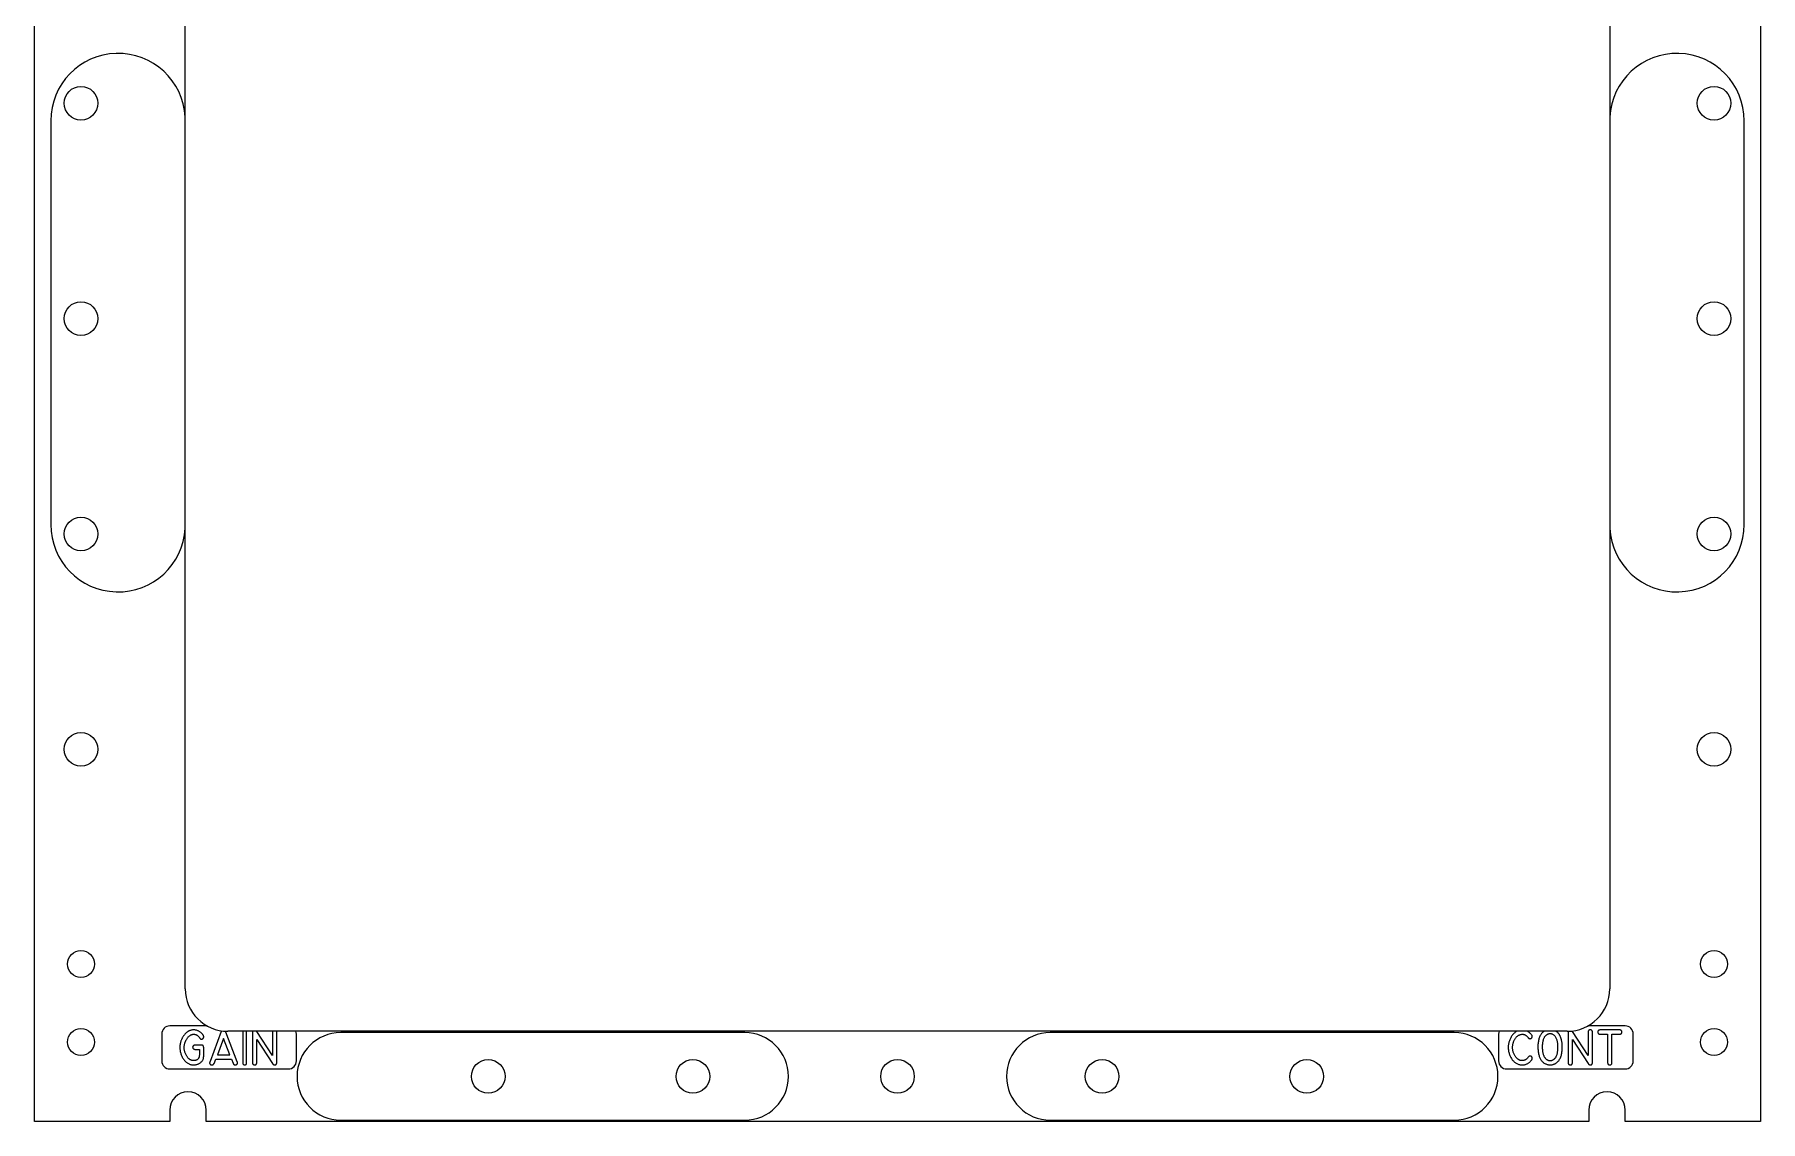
# Model space of a CAD drawing. Header units: inches. Extents: x -3.21 to 3.21, y -7.56 to -0.53.
# Drawn here: x -3.21 to 3.21, y -7.56 to -3.52 of the extents above; entities that cross this region are included whole.
import ezdxf

# ---------------------------------------------------------------- set-up
doc = ezdxf.new("R2010")
doc.units = ezdxf.units.IN
doc.header["$MEASUREMENT"] = 0

msp = doc.modelspace()

# ---------------------------------------------------------------- linework, layer by layer
at = {"color": 7, "linetype": 'Continuous', "lineweight": 25}
for p, q in [((-3.205, -7.5625), (-3.205, -1.8559)), ((3.205, -1.8559), (3.205, -7.5625)), ((-2.645, -7.07), (-2.645, -2.0575)), ((2.645, -2.0575), (2.645, -7.07)), ((-3.1446, -3.845), (-3.1446, -5.345)), ((3.1446, -5.345), (3.1446, -3.845)), ((-2.7325, -7.2375), (-2.7325, -7.3375)), ((-2.5643, -7.2075), (-2.7025, -7.2075)), ((-2.5113, -7.2285), (-2.5532, -7.3392)), ((-2.4519, -7.3405), (-2.4941, -7.2303)), ((2.4875, -7.2275), (-2.4875, -7.2275)), ((-2.4317, -7.2317), (-2.4317, -7.3435)), ((-2.4174, -7.3435), (-2.4174, -7.231)), ((-2.3955, -7.2324), (-2.3955, -7.3419)), ((-2.3213, -7.3171), (-2.3796, -7.2279)), ((-2.3213, -7.2328), (-2.3213, -7.3171)), ((-2.3052, -7.3433), (-2.3052, -7.232)), ((-2.2325, -7.3375), (-2.2325, -7.2375)), ((-0.5675, -7.2325), (-2.0675, -7.2325)), ((2.0675, -7.2325), (0.5675, -7.2325)), ((2.2325, -7.2375), (2.2325, -7.3375)), ((2.4238, -7.2366), (2.4238, -7.2366)), ((2.4907, -7.2324), (2.4908, -7.3419)), ((2.565, -7.3171), (2.5066, -7.2279)), ((2.7025, -7.2075), (2.5643, -7.2075)), ((2.565, -7.2328), (2.565, -7.3171)), ((2.581, -7.3433), (2.581, -7.232)), ((2.611, -7.2384), (2.6374, -7.2384)), ((2.6802, -7.2223), (2.612, -7.2223)), ((2.6374, -7.2384), (2.6374, -7.3415)), ((2.6535, -7.3425), (2.6535, -7.2384)), ((2.6535, -7.2384), (2.6797, -7.2384)), ((2.7325, -7.3375), (2.7325, -7.2375)), ((-2.607, -7.2945), (-2.5928, -7.2945)), ((-2.5873, -7.2784), (-2.6062, -7.2784)), ((-2.5928, -7.2945), (-2.5928, -7.3148)), ((-2.5768, -7.32), (-2.5767, -7.2893)), ((-2.5029, -7.2536), (-2.526, -7.3146)), ((-2.4798, -7.3146), (-2.5029, -7.2536)), ((-2.3794, -7.3432), (-2.3794, -7.2574)), ((-2.3794, -7.2574), (-2.3213, -7.3473)), ((2.5068, -7.3432), (2.5068, -7.2574)), ((2.5068, -7.2574), (2.565, -7.3473)), ((-2.7025, -7.3675), (-2.2625, -7.3675)), ((-2.5383, -7.3469), (-2.532, -7.3307)), ((-2.532, -7.3307), (-2.4734, -7.3307)), ((-2.526, -7.3146), (-2.4798, -7.3146)), ((-2.4734, -7.3307), (-2.4677, -7.3459)), ((2.2625, -7.3675), (2.7025, -7.3675)), ((-2.703, -7.5625), (-3.205, -7.5625)), ((-2.703, -7.52), (-2.703, -7.5625)), ((-2.567, -7.5625), (-2.567, -7.52)), ((2.567, -7.5625), (-2.567, -7.5625)), ((-2.0675, -7.5575), (-0.5675, -7.5575)), ((0.5675, -7.5575), (2.0675, -7.5575)), ((2.567, -7.52), (2.567, -7.5625)), ((2.703, -7.5625), (2.703, -7.52)), ((3.205, -7.5625), (2.703, -7.5625))]:
    msp.add_line(p, q, dxfattribs=at)
for centre, radius in [((-3.0325, -3.78), 0.0625), ((3.0325, -3.78), 0.0625), ((-3.0325, -4.58), 0.0625), ((3.0325, -4.58), 0.0625), ((-3.0325, -5.38), 0.0625), ((3.0325, -5.38), 0.0625), ((-3.0325, -6.18), 0.0625), ((3.0325, -6.18), 0.0625), ((-3.0325, -6.9776), 0.05), ((3.0325, -6.9776), 0.05), ((-3.0325, -7.2674), 0.05), ((3.0325, -7.2674), 0.05), ((-1.52, -7.395), 0.0625), ((-0.76, -7.395), 0.0625), ((0, -7.395), 0.0625), ((0.76, -7.395), 0.0625), ((1.52, -7.395), 0.0625)]:
    msp.add_circle(centre, radius, dxfattribs=at)
for centre, radius, start, end in [((-2.8946, -3.845), 0.25, 3.12853, 180), ((2.8946, -3.845), 0.25, 0, 176.87147), ((-2.8946, -5.345), 0.25, 180, 356.87147), ((2.8946, -5.345), 0.25, 183.12853, 0), ((-2.4875, -7.07), 0.1575, 180, 270), ((2.4875, -7.07), 0.1575, 270, 0), ((-2.7025, -7.2375), 0.03, 90, 180), ((-2.2625, -7.2375), 0.03, 0, 19.47122), ((-2.0675, -7.395), 0.1625, 90, 270), ((-0.5675, -7.395), 0.1625, 270, 90), ((0.5675, -7.395), 0.1625, 90, 270), ((2.0675, -7.395), 0.1625, 270, 90), ((2.2625, -7.2375), 0.03, 160.52878, 180), ((2.7025, -7.2375), 0.03, 0, 90), ((-2.7025, -7.3375), 0.03, 180, 270), ((-2.2625, -7.3375), 0.03, 270, 0), ((2.2625, -7.3375), 0.03, 180, 270), ((2.7025, -7.3375), 0.03, 270, 0), ((-2.635, -7.52), 0.068, 0, 180), ((2.635, -7.52), 0.068, 0, 180)]:
    msp.add_arc(centre, radius, start, end, dxfattribs=at)
for points, knots in [([(-2.6385, -7.2304), (-2.6395, -7.2312), (-2.6415, -7.2329), (-2.6444, -7.2356), (-2.6471, -7.2385), (-2.6496, -7.2415), (-2.6519, -7.2448), (-2.6541, -7.2482), (-2.6562, -7.2518), (-2.658, -7.2555), (-2.6597, -7.2594), (-2.6611, -7.2633), (-2.6624, -7.2672), (-2.6634, -7.2712), (-2.6642, -7.2753), (-2.6648, -7.2793), (-2.6652, -7.2835), (-2.6652, -7.2862), (-2.6653, -7.2876)], [0, 0, 0, 0, 0.059978, 0.120362, 0.180764, 0.241409, 0.302516, 0.364301, 0.427564, 0.491905, 0.556544, 0.620298, 0.683478, 0.746539, 0.809683, 0.872744, 0.936262, 1, 1, 1, 1]), ([(-2.6395, -7.2565), (-2.6386, -7.2551), (-2.6368, -7.2523), (-2.6339, -7.2486), (-2.6308, -7.2455), (-2.6276, -7.2429), (-2.6242, -7.2409), (-2.6207, -7.2395), (-2.617, -7.2386), (-2.6145, -7.2385), (-2.6132, -7.2384)], [0, 0, 0, 0, 0.151677, 0.29208, 0.422576, 0.544866, 0.661738, 0.774135, 0.88625, 1, 1, 1, 1]), ([(-2.6138, -7.2223), (-2.6149, -7.2224), (-2.6171, -7.2224), (-2.6203, -7.2228), (-2.6236, -7.2235), (-2.6268, -7.2245), (-2.63, -7.2256), (-2.633, -7.227), (-2.6358, -7.2286), (-2.6376, -7.2298), (-2.6385, -7.2304)], [0, 0, 0, 0, 0.123466, 0.247726, 0.373733, 0.502061, 0.629989, 0.754799, 0.877733, 1, 1, 1, 1]), ([(-2.5821, -7.2371), (-2.5833, -7.2359), (-2.5856, -7.2336), (-2.5893, -7.2306), (-2.5931, -7.2281), (-2.597, -7.226), (-2.6011, -7.2244), (-2.6052, -7.2232), (-2.6095, -7.2225), (-2.6124, -7.2224), (-2.6138, -7.2223)], [0, 0, 0, 0, 0.13864, 0.270197, 0.396837, 0.520113, 0.640282, 0.759668, 0.879385, 1, 1, 1, 1]), ([(-2.6132, -7.2384), (-2.6123, -7.2384), (-2.6104, -7.2385), (-2.6077, -7.2391), (-2.605, -7.24), (-2.6025, -7.2413), (-2.6, -7.2431), (-2.5975, -7.2453), (-2.595, -7.2479), (-2.5935, -7.2499), (-2.5926, -7.2509)], [0, 0, 0, 0, 0.113034, 0.223454, 0.334425, 0.446464, 0.566353, 0.698289, 0.841935, 1, 1, 1, 1]), ([(-2.5766, -7.2477), (-2.5766, -7.2469), (-2.5767, -7.2452), (-2.5776, -7.2432), (-2.5785, -7.2416), (-2.5795, -7.2402), (-2.5807, -7.2386), (-2.5816, -7.2376), (-2.5821, -7.2371)], [0, 0, 0, 0, 0.192743, 0.4011, 0.521085, 0.658775, 0.819953, 1, 1, 1, 1]), ([(-2.51, -7.2259), (-2.5103, -7.2262), (-2.5107, -7.2271), (-2.5111, -7.228), (-2.5113, -7.2285)], [0.7318381, 0.7318381, 0.7318381, 0.7318381, 0.8471118, 1, 1, 1, 1]), ([(-2.4941, -7.2303), (-2.4944, -7.2296), (-2.4948, -7.2285), (-2.4953, -7.2276), (-2.4954, -7.2273)], [0, 0, 0, 0, 0.1781999, 0.2466331, 0.2466331, 0.2466331, 0.2466331]), ([(-2.4315, -7.2275), (-2.4315, -7.2275), (-2.4316, -7.2281), (-2.4317, -7.2295), (-2.4317, -7.2308), (-2.4317, -7.2317)], [0.3318105, 0.3318105, 0.3318105, 0.3318105, 0.3536747, 0.6091349, 1, 1, 1, 1]), ([(-2.4174, -7.231), (-2.4175, -7.2304), (-2.4175, -7.2292), (-2.4177, -7.228), (-2.4178, -7.2275)], [0, 0, 0, 0, 0.1624386, 0.2782269, 0.2782269, 0.2782269, 0.2782269]), ([(-2.3952, -7.2275), (-2.3953, -7.2276), (-2.3954, -7.2281), (-2.3955, -7.229), (-2.3955, -7.2305), (-2.3955, -7.2317), (-2.3955, -7.2324)], [0.0782746, 0.0782746, 0.0782746, 0.0782746, 0.1640109, 0.3396071, 0.5985003, 1, 1, 1, 1]), ([(-2.3208, -7.2275), (-2.3208, -7.2276), (-2.321, -7.2285), (-2.3213, -7.2302), (-2.3213, -7.2319), (-2.3213, -7.2328)], [0.6553479, 0.6553479, 0.6553479, 0.6553479, 0.679484, 0.8266823, 1, 1, 1, 1]), ([(-2.3052, -7.232), (-2.3052, -7.2312), (-2.3053, -7.2298), (-2.3055, -7.2283), (-2.3057, -7.2275), (-2.3057, -7.2275)], [0, 0, 0, 0, 0.1620798, 0.3049884, 0.3145721, 0.3145721, 0.3145721, 0.3145721]), ([(2.2845, -7.2406), (2.2833, -7.2423), (2.2808, -7.2457), (2.2775, -7.2511), (2.2747, -7.2566), (2.2723, -7.2624), (2.2705, -7.2683), (2.2691, -7.2743), (2.2682, -7.2803), (2.2681, -7.2843), (2.2681, -7.2864)], [0, 0, 0, 0, 0.12811, 0.255289, 0.381248, 0.50707, 0.63174, 0.755364, 0.877608, 1, 1, 1, 1]), ([(2.2842, -7.2871), (2.2842, -7.2855), (2.2844, -7.2823), (2.285, -7.2776), (2.2858, -7.273), (2.2871, -7.2687), (2.2886, -7.2645), (2.2904, -7.2605), (2.2926, -7.2567), (2.295, -7.2531), (2.2977, -7.2499), (2.3005, -7.2469), (2.3035, -7.2444), (2.3066, -7.2423), (2.3098, -7.2407), (2.3132, -7.2395), (2.3167, -7.2387), (2.3191, -7.2385), (2.3203, -7.2384)], [0, 0, 0, 0, 0.073672, 0.144808, 0.214096, 0.282072, 0.348651, 0.414274, 0.479768, 0.545566, 0.60964, 0.670672, 0.728318, 0.784091, 0.838278, 0.891672, 0.945302, 1, 1, 1, 1]), ([(2.2998, -7.2275), (2.2986, -7.2281), (2.296, -7.2297), (2.2922, -7.2326), (2.2881, -7.2363), (2.2858, -7.2391), (2.2845, -7.2406)], [0.5191218, 0.5191218, 0.5191218, 0.5191218, 0.611274, 0.7358504, 0.8645005, 1, 1, 1, 1]), ([(2.3203, -7.2384), (2.3213, -7.2384), (2.3231, -7.2385), (2.3259, -7.239), (2.3286, -7.2399), (2.3312, -7.2411), (2.3336, -7.2426), (2.3361, -7.2444), (2.3383, -7.2466), (2.3397, -7.2483), (2.3405, -7.2491)], [0, 0, 0, 0, 0.119873, 0.239099, 0.355666, 0.475593, 0.597491, 0.72553, 0.858394, 1, 1, 1, 1]), ([(2.3537, -7.2392), (2.3525, -7.2379), (2.3502, -7.2352), (2.3464, -7.2318), (2.343, -7.2293), (2.3408, -7.2279), (2.3401, -7.2275)], [0, 0, 0, 0, 0.1409709, 0.2747403, 0.4023949, 0.4719329, 0.4719329, 0.4719329, 0.4719329]), ([(2.3573, -7.2466), (2.3573, -7.2459), (2.3572, -7.2448), (2.3566, -7.243), (2.3554, -7.2411), (2.3543, -7.2399), (2.3537, -7.2392)], [0, 0, 0, 0, 0.217331, 0.424758, 0.675269, 1, 1, 1, 1]), ([(2.394, -7.2336), (2.3928, -7.2351), (2.3902, -7.2381), (2.3871, -7.2432), (2.3845, -7.2489), (2.3823, -7.2551), (2.3806, -7.2619), (2.3794, -7.2691), (2.3786, -7.2768), (2.3785, -7.2821), (2.3785, -7.2848)], [0, 0, 0, 0, 0.105705, 0.215134, 0.329018, 0.449631, 0.576639, 0.710541, 0.851416, 1, 1, 1, 1]), ([(2.4016, -7.2275), (2.4012, -7.2277), (2.3997, -7.2288), (2.397, -7.2307), (2.395, -7.2326), (2.394, -7.2336)], [0.7069921, 0.7069921, 0.7069921, 0.7069921, 0.7484939, 0.8748217, 1, 1, 1, 1]), ([(2.4238, -7.2366), (2.423, -7.2366), (2.4215, -7.2367), (2.4192, -7.2372), (2.4168, -7.2379), (2.4144, -7.2388), (2.4121, -7.24), (2.4099, -7.2413), (2.4079, -7.2429), (2.4067, -7.244), (2.4061, -7.2446)], [0, 0, 0, 0, 0.113234, 0.23097, 0.35623, 0.488401, 0.62135, 0.750283, 0.876638, 1, 1, 1, 1]), ([(2.4394, -7.2432), (2.4383, -7.2423), (2.436, -7.2404), (2.4327, -7.2387), (2.4299, -7.2376), (2.4278, -7.2371), (2.4258, -7.2367), (2.4244, -7.2366), (2.4238, -7.2366)], [0, 0, 0, 0, 0.250469, 0.51191, 0.643201, 0.766782, 0.88624, 1, 1, 1, 1]), ([(2.4527, -7.286), (2.4527, -7.2836), (2.4527, -7.2789), (2.452, -7.2721), (2.451, -7.2659), (2.4496, -7.2603), (2.4477, -7.2551), (2.4454, -7.2506), (2.4427, -7.2466), (2.4405, -7.2443), (2.4394, -7.2432)], [0, 0, 0, 0, 0.158526, 0.305347, 0.441073, 0.567265, 0.685246, 0.79486, 0.899135, 1, 1, 1, 1]), ([(2.4496, -7.2302), (2.4486, -7.2294), (2.4474, -7.2285), (2.4462, -7.2277), (2.4459, -7.2275)], [0, 0, 0, 0, 0.1288972, 0.1609313, 0.1609313, 0.1609313, 0.1609313]), ([(2.4688, -7.287), (2.4688, -7.2853), (2.4688, -7.2821), (2.4686, -7.2773), (2.4682, -7.2727), (2.4677, -7.2683), (2.467, -7.2641), (2.4662, -7.26), (2.4652, -7.2562), (2.4641, -7.2525), (2.4628, -7.2491), (2.4614, -7.2458), (2.4598, -7.2427), (2.4581, -7.2398), (2.4562, -7.2371), (2.4542, -7.2346), (2.452, -7.2322), (2.4504, -7.2308), (2.4496, -7.2302)], [0, 0, 0, 0, 0.080424, 0.157711, 0.231972, 0.303725, 0.372685, 0.438908, 0.502962, 0.564675, 0.624091, 0.681389, 0.737383, 0.791688, 0.84518, 0.897488, 0.948885, 1, 1, 1, 1]), ([(2.491, -7.2275), (2.491, -7.2276), (2.4909, -7.2281), (2.4908, -7.229), (2.4908, -7.2305), (2.4907, -7.2317), (2.4907, -7.2324)], [0.0707349, 0.0707349, 0.0707349, 0.0707349, 0.1640109, 0.3396071, 0.5985003, 1, 1, 1, 1]), ([(2.5731, -7.2223), (2.5724, -7.2224), (2.5712, -7.2224), (2.5694, -7.2228), (2.5679, -7.2235), (2.5668, -7.2246), (2.5659, -7.2261), (2.5653, -7.228), (2.565, -7.2302), (2.565, -7.2319), (2.565, -7.2328)], [0, 0, 0, 0, 0.130999, 0.246717, 0.350533, 0.449564, 0.555403, 0.679484, 0.826682, 1, 1, 1, 1]), ([(2.581, -7.232), (2.581, -7.2312), (2.581, -7.2298), (2.5806, -7.2277), (2.5801, -7.226), (2.5792, -7.2245), (2.578, -7.2235), (2.5766, -7.2227), (2.5749, -7.2223), (2.5737, -7.2223), (2.5731, -7.2223)], [0, 0, 0, 0, 0.16208, 0.304988, 0.429155, 0.54241, 0.64608, 0.754429, 0.869073, 1, 1, 1, 1]), ([(2.612, -7.2223), (2.6111, -7.2223), (2.6094, -7.2224), (2.607, -7.2227), (2.605, -7.2233), (2.6034, -7.2241), (2.6021, -7.2253), (2.6012, -7.2266), (2.6007, -7.2283), (2.6006, -7.2295), (2.6006, -7.2301)], [0, 0, 0, 0, 0.1740471, 0.3237771, 0.4555773, 0.5693093, 0.6753455, 0.7768849, 0.8824293, 1, 1, 1, 1]), ([(2.6006, -7.2301), (2.6006, -7.2307), (2.6007, -7.232), (2.6012, -7.2337), (2.602, -7.2352), (2.6032, -7.2363), (2.6047, -7.2373), (2.6065, -7.2379), (2.6087, -7.2383), (2.6102, -7.2384), (2.611, -7.2384)], [0, 0, 0, 0, 0.129367, 0.244583, 0.353255, 0.461557, 0.575019, 0.700289, 0.84096, 1, 1, 1, 1]), ([(2.6797, -7.2384), (2.6805, -7.2384), (2.6821, -7.2384), (2.6843, -7.238), (2.6862, -7.2375), (2.6877, -7.2366), (2.689, -7.2355), (2.6898, -7.2341), (2.6904, -7.2325), (2.6904, -7.2313), (2.6904, -7.2307)], [0, 0, 0, 0, 0.168067, 0.3138728, 0.4434587, 0.5574054, 0.6646414, 0.7679706, 0.8780259, 1, 1, 1, 1]), ([(2.6904, -7.2307), (2.6904, -7.23), (2.6903, -7.2288), (2.6898, -7.2271), (2.689, -7.2256), (2.6878, -7.2244), (2.6864, -7.2234), (2.6846, -7.2228), (2.6825, -7.2224), (2.681, -7.2224), (2.6802, -7.2223)], [0, 0, 0, 0, 0.130829, 0.247349, 0.357249, 0.465448, 0.577582, 0.702496, 0.841047, 1, 1, 1, 1]), ([(-2.6653, -7.2876), (-2.6652, -7.2897), (-2.6651, -7.2937), (-2.6643, -7.2998), (-2.663, -7.3059), (-2.6613, -7.3118), (-2.659, -7.3176), (-2.6564, -7.3232), (-2.6533, -7.3285), (-2.6509, -7.3318), (-2.6498, -7.3334)], [0, 0, 0, 0, 0.124378, 0.248448, 0.373554, 0.500054, 0.626424, 0.751212, 0.875218, 1, 1, 1, 1]), ([(-2.6492, -7.2873), (-2.6491, -7.2859), (-2.649, -7.2831), (-2.6486, -7.279), (-2.6478, -7.2749), (-2.6467, -7.2709), (-2.6453, -7.267), (-2.6436, -7.2634), (-2.6417, -7.2598), (-2.6402, -7.2576), (-2.6395, -7.2565)], [0, 0, 0, 0, 0.127898, 0.25386, 0.380528, 0.506848, 0.632481, 0.755751, 0.877863, 1, 1, 1, 1]), ([(-2.6352, -7.3255), (-2.6362, -7.3242), (-2.6383, -7.3215), (-2.6411, -7.3171), (-2.6434, -7.3125), (-2.6455, -7.3076), (-2.6471, -7.3025), (-2.6483, -7.2974), (-2.649, -7.2923), (-2.6491, -7.2889), (-2.6492, -7.2873)], [0, 0, 0, 0, 0.122127, 0.246164, 0.371739, 0.500703, 0.629378, 0.754682, 0.877856, 1, 1, 1, 1]), ([(-2.6126, -7.2792), (-2.6134, -7.2796), (-2.6148, -7.2803), (-2.6164, -7.2821), (-2.6175, -7.2842), (-2.6176, -7.2857), (-2.6177, -7.2865)], [0, 0, 0, 0, 0.2566236, 0.5084166, 0.75258, 1, 1, 1, 1]), ([(-2.6177, -7.2865), (-2.6176, -7.2872), (-2.6175, -7.2885), (-2.6168, -7.2903), (-2.6157, -7.292), (-2.6147, -7.2928), (-2.6142, -7.2932)], [0, 0, 0, 0, 0.2630072, 0.5069305, 0.7488057, 1, 1, 1, 1]), ([(-2.6142, -7.2932), (-2.6138, -7.2934), (-2.6131, -7.294), (-2.6119, -7.2943), (-2.6108, -7.2944), (-2.6097, -7.2945), (-2.6084, -7.2945), (-2.6075, -7.2945), (-2.607, -7.2945)], [0, 0, 0, 0, 0.182266, 0.368403, 0.483277, 0.627957, 0.7988, 1, 1, 1, 1]), ([(-2.6062, -7.2784), (-2.6071, -7.2784), (-2.6085, -7.2784), (-2.6103, -7.2786), (-2.6117, -7.2788), (-2.6123, -7.2791), (-2.6126, -7.2792)], [0, 0, 0, 0, 0.390474, 0.660083, 0.846264, 1, 1, 1, 1]), ([(-2.5926, -7.2509), (-2.5922, -7.2514), (-2.5915, -7.2524), (-2.5903, -7.2537), (-2.5893, -7.2548), (-2.5881, -7.2558), (-2.5866, -7.2566), (-2.5853, -7.2567), (-2.5846, -7.2567)], [0, 0, 0, 0, 0.194971, 0.365719, 0.503177, 0.616054, 0.809501, 1, 1, 1, 1]), ([(-2.5767, -7.2893), (-2.5768, -7.2884), (-2.5768, -7.2867), (-2.5771, -7.2842), (-2.5778, -7.2823), (-2.5789, -7.2807), (-2.5804, -7.2795), (-2.5823, -7.2788), (-2.5846, -7.2784), (-2.5864, -7.2784), (-2.5873, -7.2784)], [0, 0, 0, 0, 0.156685, 0.290563, 0.404675, 0.504289, 0.604164, 0.715892, 0.847189, 1, 1, 1, 1]), ([(-2.5846, -7.2567), (-2.5841, -7.2567), (-2.583, -7.2566), (-2.5815, -7.256), (-2.5802, -7.2551), (-2.579, -7.254), (-2.5779, -7.2526), (-2.5772, -7.2511), (-2.5767, -7.2494), (-2.5766, -7.2483), (-2.5766, -7.2477)], [0, 0, 0, 0, 0.120036, 0.237513, 0.35583, 0.481904, 0.612193, 0.73746, 0.865712, 1, 1, 1, 1]), ([(2.2681, -7.2864), (2.2681, -7.2885), (2.2683, -7.2927), (2.269, -7.299), (2.2703, -7.3052), (2.2719, -7.3113), (2.2741, -7.3171), (2.2767, -7.3227), (2.2798, -7.3281), (2.2822, -7.3314), (2.2834, -7.3331)], [0, 0, 0, 0, 0.128002, 0.254475, 0.380313, 0.506069, 0.631037, 0.754574, 0.877253, 1, 1, 1, 1]), ([(2.2984, -7.3256), (2.2973, -7.3242), (2.2952, -7.3216), (2.2924, -7.3172), (2.29, -7.3125), (2.2879, -7.3076), (2.2863, -7.3026), (2.2851, -7.2975), (2.2843, -7.2923), (2.2842, -7.2889), (2.2842, -7.2871)], [0, 0, 0, 0, 0.123429, 0.246362, 0.371654, 0.499321, 0.627274, 0.75299, 0.87671, 1, 1, 1, 1]), ([(2.3405, -7.2491), (2.3409, -7.2497), (2.3416, -7.2507), (2.3428, -7.252), (2.3439, -7.2531), (2.3452, -7.254), (2.3469, -7.2549), (2.3485, -7.2549), (2.3492, -7.2549)], [0, 0, 0, 0, 0.18622, 0.345944, 0.48012, 0.589873, 0.786183, 1, 1, 1, 1]), ([(2.3492, -7.2549), (2.3498, -7.2549), (2.3509, -7.2548), (2.3524, -7.2543), (2.3538, -7.2535), (2.355, -7.2525), (2.356, -7.2512), (2.3567, -7.2498), (2.3572, -7.2482), (2.3572, -7.2471), (2.3573, -7.2466)], [0, 0, 0, 0, 0.12848, 0.252983, 0.372188, 0.496943, 0.620589, 0.743529, 0.867389, 1, 1, 1, 1]), ([(2.3785, -7.2848), (2.3785, -7.2875), (2.3786, -7.2928), (2.3792, -7.3006), (2.3802, -7.3078), (2.3815, -7.3145), (2.3833, -7.3207), (2.3855, -7.3264), (2.388, -7.3315), (2.3901, -7.3346), (2.3912, -7.3362)], [0, 0, 0, 0, 0.153124, 0.297158, 0.432037, 0.559346, 0.678717, 0.790963, 0.898004, 1, 1, 1, 1]), ([(2.4061, -7.2446), (2.4052, -7.2456), (2.4033, -7.2478), (2.401, -7.2516), (2.3991, -7.256), (2.3975, -7.2609), (2.3962, -7.2664), (2.3952, -7.2723), (2.3947, -7.2786), (2.3946, -7.2829), (2.3946, -7.2852)], [0, 0, 0, 0, 0.0959616, 0.1984132, 0.3093339, 0.4302202, 0.5596783, 0.697123, 0.8438749, 1, 1, 1, 1]), ([(2.3946, -7.2852), (2.3946, -7.2874), (2.3947, -7.2917), (2.3951, -7.2979), (2.3958, -7.3036), (2.3968, -7.3088), (2.398, -7.3135), (2.3997, -7.3179), (2.4016, -7.3219), (2.4032, -7.3242), (2.404, -7.3254)], [0, 0, 0, 0, 0.159126, 0.307102, 0.442974, 0.568572, 0.685342, 0.795643, 0.899956, 1, 1, 1, 1]), ([(2.4418, -7.3278), (2.4427, -7.3266), (2.4445, -7.3243), (2.4468, -7.3203), (2.4486, -7.3158), (2.4501, -7.3109), (2.4513, -7.3054), (2.4522, -7.2995), (2.4526, -7.2929), (2.4527, -7.2884), (2.4527, -7.286)], [0, 0, 0, 0, 0.098603, 0.202113, 0.311442, 0.427783, 0.553323, 0.690136, 0.838826, 1, 1, 1, 1]), ([(2.4516, -7.3413), (2.4529, -7.3398), (2.4558, -7.3367), (2.4593, -7.3314), (2.4623, -7.3255), (2.4647, -7.319), (2.4666, -7.3119), (2.4679, -7.3041), (2.4687, -7.2958), (2.4687, -7.29), (2.4688, -7.287)], [0, 0, 0, 0, 0.104917, 0.212948, 0.325254, 0.443443, 0.569143, 0.703178, 0.846557, 1, 1, 1, 1]), ([(-2.6498, -7.3334), (-2.6485, -7.3349), (-2.6461, -7.3379), (-2.6421, -7.3418), (-2.6379, -7.3451), (-2.6335, -7.3477), (-2.629, -7.3499), (-2.6242, -7.3513), (-2.6193, -7.3523), (-2.6159, -7.3524), (-2.6142, -7.3524)], [0, 0, 0, 0, 0.1400809, 0.2725409, 0.3996877, 0.5216816, 0.6408776, 0.7591437, 0.8781036, 1, 1, 1, 1]), ([(-2.613, -7.3364), (-2.6141, -7.3364), (-2.6162, -7.3363), (-2.6192, -7.3358), (-2.6222, -7.335), (-2.625, -7.3338), (-2.6278, -7.3323), (-2.6304, -7.3303), (-2.6329, -7.3281), (-2.6344, -7.3264), (-2.6352, -7.3255)], [0, 0, 0, 0, 0.123063, 0.244195, 0.363057, 0.482803, 0.604839, 0.730937, 0.862788, 1, 1, 1, 1]), ([(-2.6142, -7.3524), (-2.6126, -7.3524), (-2.6093, -7.3522), (-2.6045, -7.3514), (-2.5998, -7.35), (-2.5954, -7.348), (-2.5912, -7.3457), (-2.5874, -7.3429), (-2.584, -7.3398), (-2.5821, -7.3374), (-2.5812, -7.3362)], [0, 0, 0, 0, 0.1293414, 0.2559455, 0.3829251, 0.5112154, 0.6381083, 0.7602294, 0.8804131, 1, 1, 1, 1]), ([(-2.595, -7.3263), (-2.5954, -7.3271), (-2.5963, -7.3286), (-2.598, -7.3306), (-2.6, -7.3323), (-2.6022, -7.3338), (-2.6047, -7.3349), (-2.6073, -7.3357), (-2.6101, -7.3363), (-2.6121, -7.3363), (-2.613, -7.3364)], [0, 0, 0, 0, 0.122635, 0.241641, 0.362339, 0.484574, 0.608423, 0.735058, 0.864582, 1, 1, 1, 1]), ([(-2.5928, -7.3148), (-2.5928, -7.3161), (-2.5929, -7.3183), (-2.5932, -7.3213), (-2.5939, -7.324), (-2.5946, -7.3255), (-2.595, -7.3263)], [0, 0, 0, 0, 0.315137, 0.564743, 0.783427, 1, 1, 1, 1]), ([(-2.5812, -7.3362), (-2.5804, -7.335), (-2.579, -7.3327), (-2.5779, -7.3295), (-2.5772, -7.3269), (-2.5769, -7.3248), (-2.5768, -7.3224), (-2.5768, -7.3208), (-2.5768, -7.32)], [0, 0, 0, 0, 0.244047, 0.473562, 0.590872, 0.716416, 0.852588, 1, 1, 1, 1]), ([(-2.5532, -7.3392), (-2.5533, -7.3396), (-2.5536, -7.3404), (-2.554, -7.3414), (-2.5542, -7.3422), (-2.5545, -7.343), (-2.5547, -7.3439), (-2.5547, -7.3446), (-2.5547, -7.345)], [0, 0, 0, 0, 0.2201575, 0.3948704, 0.5414347, 0.649468, 0.826608, 1, 1, 1, 1]), ([(-2.5547, -7.345), (-2.5547, -7.3455), (-2.5546, -7.3466), (-2.5541, -7.348), (-2.5533, -7.3493), (-2.5522, -7.3504), (-2.551, -7.3513), (-2.5495, -7.3519), (-2.548, -7.3524), (-2.5469, -7.3524), (-2.5463, -7.3524)], [0, 0, 0, 0, 0.1279876, 0.249904, 0.3681803, 0.4900967, 0.6153219, 0.7392052, 0.8657176, 1, 1, 1, 1]), ([(-2.5463, -7.3524), (-2.5459, -7.3524), (-2.545, -7.3524), (-2.5437, -7.3521), (-2.5426, -7.3517), (-2.5415, -7.3511), (-2.5405, -7.3503), (-2.5397, -7.3494), (-2.5389, -7.3482), (-2.5385, -7.3474), (-2.5383, -7.3469)], [0, 0, 0, 0, 0.130338, 0.252182, 0.370626, 0.488416, 0.604093, 0.72711, 0.858039, 1, 1, 1, 1]), ([(-2.4677, -7.3459), (-2.4675, -7.3465), (-2.4671, -7.3475), (-2.4663, -7.3489), (-2.4654, -7.3501), (-2.4644, -7.351), (-2.4633, -7.3517), (-2.4621, -7.3522), (-2.4609, -7.3524), (-2.46, -7.3524), (-2.4595, -7.3524)], [0, 0, 0, 0, 0.155712, 0.294933, 0.423708, 0.54252, 0.656478, 0.767676, 0.879718, 1, 1, 1, 1]), ([(-2.4595, -7.3524), (-2.459, -7.3524), (-2.4579, -7.3524), (-2.4563, -7.3519), (-2.4549, -7.3513), (-2.4536, -7.3504), (-2.4525, -7.3492), (-2.4517, -7.348), (-2.4512, -7.3465), (-2.4511, -7.3455), (-2.4511, -7.345)], [0, 0, 0, 0, 0.134406, 0.263812, 0.3887407, 0.5140813, 0.6361099, 0.7564162, 0.8741467, 1, 1, 1, 1]), ([(-2.4511, -7.345), (-2.4511, -7.3446), (-2.4512, -7.3439), (-2.4513, -7.3428), (-2.4516, -7.3416), (-2.4518, -7.3409), (-2.4519, -7.3405)], [0, 0, 0, 0, 0.225997, 0.491418, 0.766256, 1, 1, 1, 1]), ([(-2.4317, -7.3435), (-2.4317, -7.3442), (-2.4317, -7.3453), (-2.4317, -7.3467), (-2.4315, -7.3477), (-2.4313, -7.3482), (-2.4312, -7.3485)], [0, 0, 0, 0, 0.400719, 0.653819, 0.825724, 1, 1, 1, 1]), ([(-2.4312, -7.3485), (-2.4308, -7.349), (-2.4302, -7.3501), (-2.4285, -7.3514), (-2.4266, -7.3522), (-2.4252, -7.3524), (-2.4245, -7.3524)], [0, 0, 0, 0, 0.230334, 0.479964, 0.74004, 1, 1, 1, 1]), ([(-2.4245, -7.3524), (-2.4239, -7.3524), (-2.4226, -7.3523), (-2.4209, -7.3516), (-2.4193, -7.3506), (-2.4186, -7.3497), (-2.4182, -7.3492)], [0, 0, 0, 0, 0.252909, 0.513256, 0.767106, 1, 1, 1, 1]), ([(-2.4182, -7.3492), (-2.4181, -7.3488), (-2.4178, -7.3481), (-2.4176, -7.3469), (-2.4174, -7.3454), (-2.4174, -7.3442), (-2.4174, -7.3435)], [0, 0, 0, 0, 0.196636, 0.386764, 0.637659, 1, 1, 1, 1]), ([(-2.3955, -7.3419), (-2.3955, -7.3428), (-2.3955, -7.3442), (-2.3954, -7.346), (-2.3951, -7.3474), (-2.3949, -7.3481), (-2.3947, -7.3485)], [0, 0, 0, 0, 0.379232, 0.640476, 0.832404, 1, 1, 1, 1]), ([(-2.3947, -7.3485), (-2.3943, -7.3491), (-2.3935, -7.3502), (-2.3918, -7.3514), (-2.3898, -7.3522), (-2.3883, -7.3524), (-2.3876, -7.3524)], [0, 0, 0, 0, 0.247683, 0.484068, 0.729372, 1, 1, 1, 1]), ([(-2.3876, -7.3524), (-2.387, -7.3524), (-2.3858, -7.3523), (-2.3841, -7.3519), (-2.3827, -7.3511), (-2.3815, -7.3501), (-2.3807, -7.3487), (-2.38, -7.3471), (-2.3796, -7.3452), (-2.3795, -7.3439), (-2.3794, -7.3432)], [0, 0, 0, 0, 0.1321297, 0.2519661, 0.3624636, 0.4729056, 0.5851871, 0.7085114, 0.8455128, 1, 1, 1, 1]), ([(-2.3213, -7.3473), (-2.3207, -7.3481), (-2.3196, -7.3496), (-2.3175, -7.3513), (-2.3153, -7.3523), (-2.3137, -7.3524), (-2.313, -7.3524)], [0, 0, 0, 0, 0.290623, 0.542214, 0.774801, 1, 1, 1, 1]), ([(-2.313, -7.3524), (-2.3124, -7.3524), (-2.3113, -7.3524), (-2.3097, -7.3519), (-2.3083, -7.3512), (-2.3072, -7.3502), (-2.3063, -7.3489), (-2.3057, -7.3473), (-2.3053, -7.3454), (-2.3053, -7.3441), (-2.3052, -7.3433)], [0, 0, 0, 0, 0.129823, 0.246796, 0.357906, 0.465733, 0.578613, 0.704189, 0.842964, 1, 1, 1, 1]), ([(2.2834, -7.3331), (2.2846, -7.3346), (2.2871, -7.3376), (2.2911, -7.3416), (2.2954, -7.345), (2.2999, -7.3477), (2.3045, -7.3499), (2.3094, -7.3513), (2.3145, -7.3523), (2.318, -7.3524), (2.3197, -7.3524)], [0, 0, 0, 0, 0.139278, 0.27153, 0.397654, 0.519268, 0.638444, 0.757385, 0.876903, 1, 1, 1, 1]), ([(2.3207, -7.3364), (2.3197, -7.3364), (2.3176, -7.3363), (2.3145, -7.3358), (2.3115, -7.335), (2.3086, -7.3338), (2.3059, -7.3323), (2.3033, -7.3304), (2.3007, -7.3282), (2.2992, -7.3265), (2.2984, -7.3256)], [0, 0, 0, 0, 0.123712, 0.244398, 0.364644, 0.484372, 0.606921, 0.731908, 0.862543, 1, 1, 1, 1]), ([(2.3197, -7.3524), (2.3212, -7.3524), (2.3242, -7.3523), (2.3286, -7.3516), (2.3328, -7.3505), (2.3368, -7.3489), (2.3407, -7.3469), (2.3444, -7.3445), (2.3479, -7.3416), (2.3501, -7.3394), (2.3512, -7.3383)], [0, 0, 0, 0, 0.12683, 0.250997, 0.373134, 0.494165, 0.61602, 0.740198, 0.867607, 1, 1, 1, 1]), ([(2.3424, -7.3236), (2.3416, -7.3247), (2.34, -7.3266), (2.3375, -7.3293), (2.3348, -7.3315), (2.3322, -7.3333), (2.3294, -7.3348), (2.3265, -7.3357), (2.3236, -7.3363), (2.3217, -7.3363), (2.3207, -7.3364)], [0, 0, 0, 0, 0.149864, 0.289861, 0.421163, 0.544177, 0.661735, 0.775991, 0.887369, 1, 1, 1, 1]), ([(2.3496, -7.3197), (2.3489, -7.3197), (2.3475, -7.3198), (2.3455, -7.3205), (2.3438, -7.3218), (2.3429, -7.323), (2.3424, -7.3236)], [0, 0, 0, 0, 0.2597983, 0.4825734, 0.716463, 1, 1, 1, 1]), ([(2.3575, -7.3279), (2.3574, -7.3273), (2.3574, -7.3262), (2.357, -7.3246), (2.3562, -7.3232), (2.3553, -7.322), (2.3541, -7.321), (2.3528, -7.3202), (2.3513, -7.3198), (2.3502, -7.3197), (2.3496, -7.3197)], [0, 0, 0, 0, 0.140842, 0.269864, 0.392287, 0.511159, 0.631131, 0.747646, 0.870232, 1, 1, 1, 1]), ([(2.3512, -7.3383), (2.3518, -7.3377), (2.3528, -7.3366), (2.3542, -7.335), (2.3553, -7.3335), (2.3564, -7.3319), (2.3573, -7.3301), (2.3574, -7.3286), (2.3575, -7.3279)], [0, 0, 0, 0, 0.200215, 0.371652, 0.518084, 0.638274, 0.834208, 1, 1, 1, 1]), ([(2.3912, -7.3362), (2.3922, -7.3373), (2.3942, -7.3397), (2.3977, -7.3427), (2.4017, -7.3455), (2.406, -7.3479), (2.4104, -7.3498), (2.415, -7.3512), (2.4196, -7.3522), (2.4226, -7.3524), (2.4241, -7.3524)], [0, 0, 0, 0, 0.121113, 0.243963, 0.369981, 0.501105, 0.632263, 0.757497, 0.880131, 1, 1, 1, 1]), ([(2.404, -7.3254), (2.4046, -7.3262), (2.4058, -7.3278), (2.408, -7.3299), (2.4104, -7.3318), (2.4129, -7.3334), (2.4156, -7.3347), (2.4183, -7.3356), (2.421, -7.3363), (2.4228, -7.3363), (2.4238, -7.3364)], [0, 0, 0, 0, 0.130585, 0.259601, 0.387732, 0.517475, 0.645012, 0.766137, 0.883696, 1, 1, 1, 1]), ([(2.4238, -7.3364), (2.4245, -7.3363), (2.4261, -7.3362), (2.4285, -7.3358), (2.431, -7.335), (2.4334, -7.334), (2.4357, -7.3327), (2.4379, -7.3313), (2.44, -7.3296), (2.4412, -7.3284), (2.4418, -7.3278)], [0, 0, 0, 0, 0.11493, 0.234385, 0.357558, 0.486319, 0.61793, 0.7474, 0.874017, 1, 1, 1, 1]), ([(2.4241, -7.3524), (2.4253, -7.3524), (2.4278, -7.3523), (2.4314, -7.3517), (2.4351, -7.3508), (2.4387, -7.3495), (2.4422, -7.3479), (2.4456, -7.3459), (2.4487, -7.3438), (2.4506, -7.3421), (2.4516, -7.3413)], [0, 0, 0, 0, 0.118981, 0.240318, 0.364646, 0.49276, 0.622125, 0.749523, 0.874592, 1, 1, 1, 1]), ([(2.4908, -7.3419), (2.4908, -7.3428), (2.4908, -7.3442), (2.4908, -7.346), (2.4911, -7.3474), (2.4914, -7.3481), (2.4915, -7.3485)], [0, 0, 0, 0, 0.379232, 0.640476, 0.832404, 1, 1, 1, 1]), ([(2.4915, -7.3485), (2.4919, -7.3491), (2.4927, -7.3502), (2.4944, -7.3514), (2.4964, -7.3522), (2.4979, -7.3524), (2.4987, -7.3524)], [0, 0, 0, 0, 0.247683, 0.484068, 0.729372, 1, 1, 1, 1]), ([(2.4987, -7.3524), (2.4993, -7.3524), (2.5005, -7.3523), (2.5021, -7.3519), (2.5035, -7.3511), (2.5047, -7.3501), (2.5056, -7.3487), (2.5063, -7.3471), (2.5067, -7.3452), (2.5068, -7.3439), (2.5068, -7.3432)], [0, 0, 0, 0, 0.1321297, 0.2519661, 0.3624636, 0.4729056, 0.5851871, 0.7085114, 0.8455128, 1, 1, 1, 1]), ([(2.565, -7.3473), (2.5656, -7.3481), (2.5666, -7.3496), (2.5687, -7.3513), (2.5709, -7.3523), (2.5725, -7.3524), (2.5733, -7.3524)], [0, 0, 0, 0, 0.290623, 0.542214, 0.774801, 1, 1, 1, 1]), ([(2.5733, -7.3524), (2.5739, -7.3524), (2.575, -7.3524), (2.5766, -7.3519), (2.5779, -7.3512), (2.579, -7.3502), (2.5799, -7.3489), (2.5805, -7.3473), (2.5809, -7.3454), (2.581, -7.3441), (2.581, -7.3433)], [0, 0, 0, 0, 0.129823, 0.246796, 0.357906, 0.465733, 0.578613, 0.704189, 0.842964, 1, 1, 1, 1]), ([(2.6374, -7.3415), (2.6374, -7.3423), (2.6373, -7.3434), (2.6374, -7.3449), (2.6374, -7.346), (2.6375, -7.3466), (2.6376, -7.3469)], [0, 0, 0, 0, 0.401467, 0.649783, 0.824414, 1, 1, 1, 1]), ([(2.6376, -7.3469), (2.6377, -7.3473), (2.6379, -7.3481), (2.6386, -7.3491), (2.6394, -7.3501), (2.6404, -7.3509), (2.6415, -7.3516), (2.6428, -7.352), (2.644, -7.3524), (2.6449, -7.3524), (2.6454, -7.3524)], [0, 0, 0, 0, 0.120075, 0.238469, 0.3575, 0.484643, 0.612941, 0.740114, 0.867525, 1, 1, 1, 1]), ([(2.6454, -7.3524), (2.6462, -7.3524), (2.6477, -7.3523), (2.6498, -7.3514), (2.6515, -7.3501), (2.6523, -7.3489), (2.6527, -7.3483)], [0, 0, 0, 0, 0.271625, 0.513707, 0.751405, 1, 1, 1, 1]), ([(2.6527, -7.3483), (2.6528, -7.3479), (2.6531, -7.3473), (2.6533, -7.3461), (2.6535, -7.3445), (2.6535, -7.3433), (2.6535, -7.3425)], [0, 0, 0, 0, 0.180688, 0.369676, 0.62249, 1, 1, 1, 1])]:
    msp.add_open_spline(points, degree=3, knots=knots, dxfattribs=at)
for points in [[(-2.3796, -7.2279), (-2.3797, -7.2278), (-2.3798, -7.2276), (-2.3799, -7.2275)], [(2.5066, -7.2279), (2.5063, -7.2274), (2.5059, -7.2269), (2.5056, -7.2265)]]:
    msp.add_open_spline(points, degree=3, dxfattribs=at)

doc.saveas('drawing.dxf')
